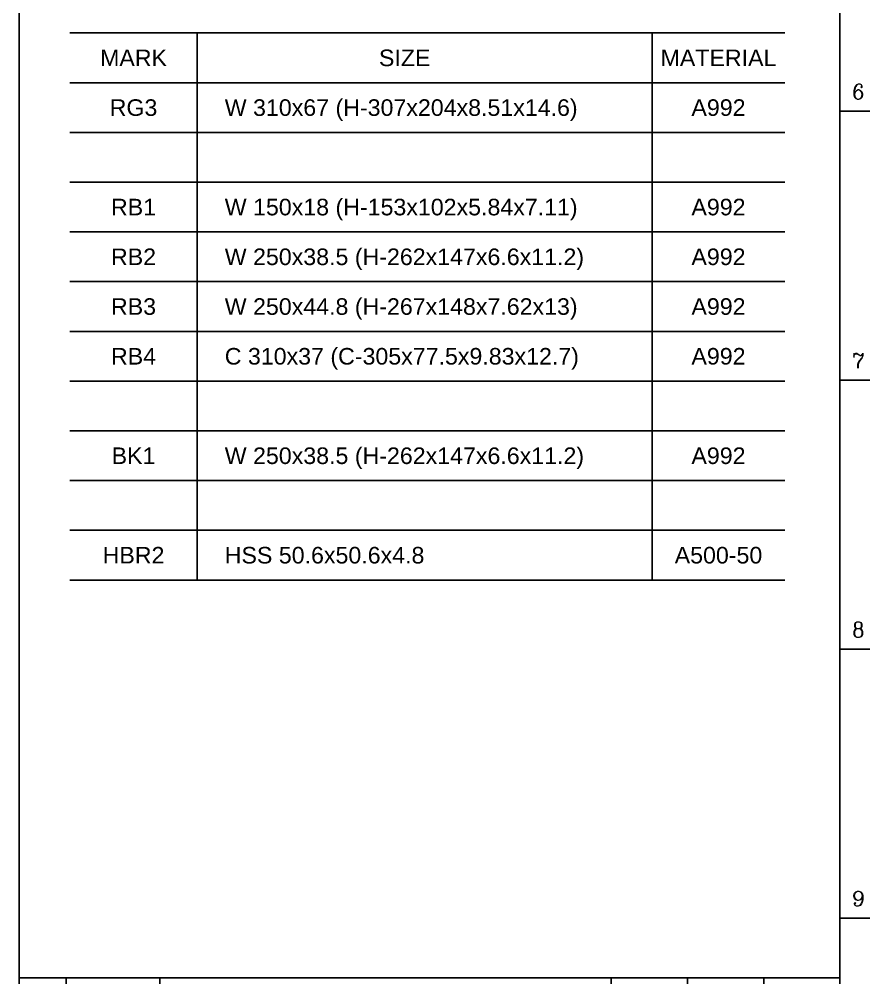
# Model space of a CAD drawing. Header units: millimetres. Extents: x 0 to 153097, y 17753 to 125268.
# Drawn here: x 57971 to 70280, y 31249 to 45127 of the extents above; entities that cross this region are included whole.
import ezdxf
from ezdxf.enums import TextEntityAlignment as Align

# ---------------------------------------------------------------- set-up
doc = ezdxf.new("R2010")
doc.units = ezdxf.units.MM
doc.header["$LTSCALE"] = 50
for name, color, linetype in [('1', 7, 'Continuous'), ('C_TEXT_01', 2, 'Continuous'), ('SYM', 7, 'Continuous'), ('TAN-TIT', 30, 'Continuous')]:
    doc.layers.add(name, color=color, linetype=linetype)
doc.styles.add('Arial', font='arial.ttf')
doc.styles.add('COM', font='COMPLEX', dxfattribs={"height": 5})

# ---------------------------------------------------------------- blocks, each defined once
blk = doc.blocks.new('BORDER')
at = {"layer": 'TAN-TIT'}
for p, q in [((232823, 3520), (232823, 164680)), ((232823, 86808), (234266, 86808)), ((232823, 73830), (234266, 73830)), ((232823, 60851), (234266, 60851)), ((232823, 47872), (234266, 47872)), ((232823, 44987), (193237, 44987)), ((193237, 44987), (193237, 3520)), ((195499, 44987), (195499, 33818)), ((200023, 44987), (200023, 33818)), ((221796, 44987), (221796, 33818)), ((225472, 44987), (225472, 33818)), ((229148, 44987), (229148, 33818))]:
    blk.add_line(p, q, dxfattribs=at)
at = {"layer": 'TAN-TIT', "style": 'COM'}
for s, p in [('6', (233400, 87385)), ('7', (233400, 74406)), ('8', (233400, 61428)), ('9', (233400, 48449))]:
    blk.add_text(s, height=721, dxfattribs=at).set_placement(p)

msp = doc.modelspace()

# ---------------------------------------------------------------- linework, layer by layer
at = {"layer": 'SYM', "color": 7, "linetype": 'Continuous'}
for p, q in [((69049.97, 44927.46), (58705.72, 44927.46)), ((69049.97, 37007.46), (58705.72, 37007.46))]:
    msp.add_line(p, q, dxfattribs=at)
at = {"layer": 'SYM', "color": 1, "linetype": 'Continuous'}
for p, q in [((60545.72, 44927.46), (60545.72, 37007.46)), ((67129.97, 44927.46), (67129.97, 37007.46)), ((69049.97, 44207.46), (58705.72, 44207.46)), ((60545.72, 44207.46), (60545.72, 37007.46)), ((67129.97, 44207.46), (67129.97, 37007.46)), ((69049.97, 43487.46), (58705.72, 43487.46)), ((69049.97, 42767.46), (58705.72, 42767.46)), ((69049.97, 42047.46), (58705.72, 42047.46)), ((69049.97, 41327.46), (58705.72, 41327.46)), ((69049.97, 40607.46), (58705.72, 40607.46)), ((69049.97, 39887.46), (58705.72, 39887.46)), ((69049.97, 39167.46), (58705.72, 39167.46)), ((69049.97, 38447.46), (58705.72, 38447.46)), ((69049.97, 37727.46), (58705.72, 37727.46))]:
    msp.add_line(p, q, dxfattribs=at)
at = {"layer": 'TAN-TIT'}
msp.add_line((57971.17, 57905.26), (57971.17, 31249.15), dxfattribs=at)

# ---------------------------------------------------------------- block references
at = {"layer": '1', "xscale": 0.3, "yscale": 0.3, "zscale": 0.3}
msp.add_blockref('BORDER', (0, 17753.06), dxfattribs=at)

# ---------------------------------------------------------------- texts
at = {"layer": 'C_TEXT_01', "style": 'Arial'}
for s, p in [('SIZE', (63549.38, 44567.46)), ('MARK', (59625.72, 44567.46)), ('MATERIAL', (68089.97, 44567.46)), ('RG3', (59625.72, 43847.46)), ('A992', (68089.97, 43847.46)), ('RB1', (59625.72, 42407.46)), ('A992', (68089.97, 42407.46)), ('RB2', (59625.72, 41687.46)), ('A992', (68089.97, 41687.46)), ('RB3', (59625.72, 40967.46)), ('A992', (68089.97, 40967.46)), ('RB4', (59625.72, 40247.46)), ('A992', (68089.97, 40247.46)), ('BK1', (59625.72, 38807.46)), ('A992', (68089.97, 38807.46)), ('HBR2', (59625.72, 37367.46)), ('A500-50', (68089.97, 37367.46))]:
    msp.add_text(s, height=240, dxfattribs=at).set_placement(p, align=Align.MIDDLE_CENTER)
for s, p in [('W 310x67 (H-307x204x8.51x14.6)', (60945.72, 43847.46)), ('W 150x18 (H-153x102x5.84x7.11)', (60945.72, 42407.46)), ('W 250x38.5 (H-262x147x6.6x11.2)', (60945.72, 41687.46)), ('W 250x44.8 (H-267x148x7.62x13)', (60945.72, 40967.46)), ('C 310x37 (C-305x77.5x9.83x12.7)', (60945.72, 40247.46)), ('W 250x38.5 (H-262x147x6.6x11.2)', (60945.72, 38807.46)), ('HSS 50.6x50.6x4.8', (60945.72, 37367.46))]:
    msp.add_text(s, height=240, dxfattribs=at).set_placement(p, align=Align.MIDDLE_LEFT)

doc.saveas('drawing.dxf')
